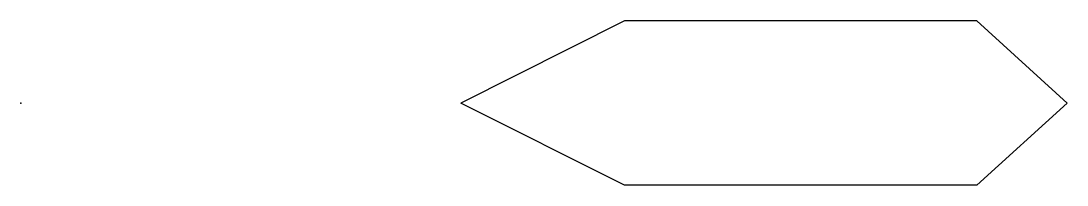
# Model space of a CAD drawing. Header units: millimetres. Extents: x 0 to 1277, y -100 to 100.
import ezdxf

# ---------------------------------------------------------------- set-up
doc = ezdxf.new("R2010")
doc.units = ezdxf.units.MM
doc.header["$MEASUREMENT"] = 0

msp = doc.modelspace()

# ---------------------------------------------------------------- linework, layer by layer
for p, q in [((736.9, 100), (536.9, 0)), ((1166.9, 100), (736.9, 100)), ((1166.9, 100), (1276.9, 0)), ((736.9, -100), (536.9, 0)), ((1166.9, -100), (1276.9, 0)), ((1166.9, -100), (736.9, -100))]:
    msp.add_line(p, q)
msp.add_point((0, 0))

doc.saveas('drawing.dxf')
